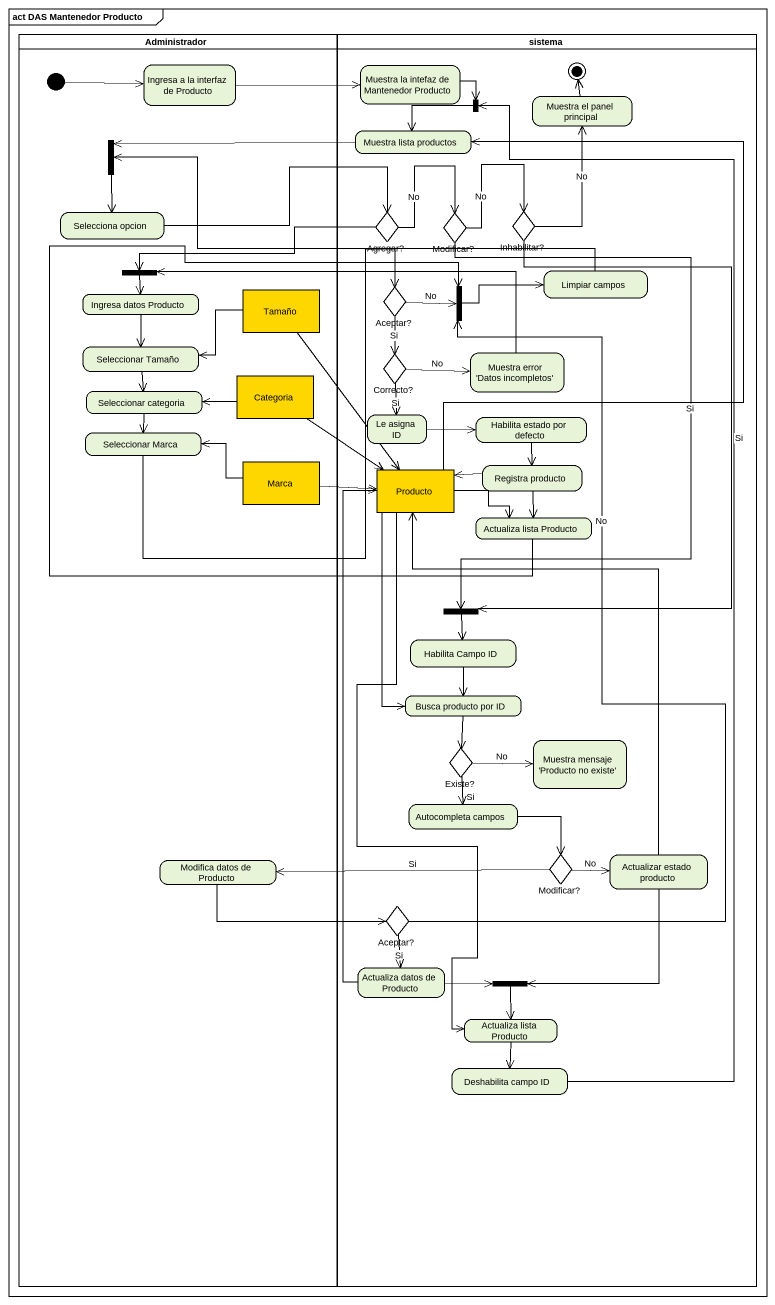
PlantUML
@startuml
mainframe act DAS Mantenedor Producto
hide empty description
state Administrador <<partition>> {
  state "Ingresa a la interfaz de Producto" as Ingresa_a_la_interfaz_de
  state fork2 <<join>>
  state "Selecciona opcion" as Selecciona_opcion
  state fork3 <<join>>
  state "Ingresa datos Producto" as Ingresa_datos_Producto
  state Tamaño <<object>> #FFD700
  state "Seleccionar Tamaño" as Seleccionar_Tamaño
  state "Seleccionar categoria" as Seleccionar_categoria
  state Categoria <<object>> #FFD700
  state "Seleccionar Marca" as Seleccionar_Marca
  state Marca <<object>> #FFD700
  state "Modifica datos de Producto" as Modifica_datos_de_Producto
  [*] -right-> Ingresa_a_la_interfaz_de
}
state sistema <<partition>> {
  state "Muestra la intefaz de Mantenedor Producto" as Muestra_la_intefaz_de
  state "Muestra lista productos" as Muestra_lista_productos
  state fork1 <<join>>
  state "Muestra el panel principal" as Muestra_el_panel_principal
  state "Agregar?" as Agregar <<choice>>
  state "Modificar?" as Modificar <<choice>>
  state "Inhabilitar?" as Inhabilitar <<choice>>
  state "Limpiar campos" as Limpiar_campos
  state "Aceptar?" as Aceptar <<choice>>
  state fork4 <<join>>
  state "Correcto?" as Correcto <<choice>>
  state "Muestra error 'Datos incompletos'" as Muestra_error_Datos
  state "Le asigna ID" as Le_asigna_ID
  state "Habilita estado por defecto" as Habilita_estado_por_defecto
  state Producto <<object>> #FFD700
  state "Registra producto" as Registra_producto
  state "Actualiza lista Producto" as Actualiza_lista_Producto
  state fork5 <<join>>
  state "Habilita Campo ID" as Habilita_Campo_ID
  state "Busca producto por ID" as Busca_producto_por_ID
  state "Existe?" as Existe <<choice>>
  state "Muestra mensaje 'Producto no existe'" as Muestra_mensaje_Producto_no
  state "Autocompleta campos" as Autocompleta_campos
  state "Modificar?" as Modificar_2 <<choice>>
  state "Actualizar estado producto" as Actualizar_estado_producto
  state "Aceptar?" as Aceptar_2 <<choice>>
  state "Actualiza datos de Producto" as Actualiza_datos_de_Producto
  state fork6 <<join>>
  state "Actualiza lista Producto" as Actualiza_lista_Producto_2
  state "Deshabilita campo ID" as Deshabilita_campo_ID
  Muestra_el_panel_principal -up-> [*]
}
Ingresa_a_la_interfaz_de -right-> Muestra_la_intefaz_de
Muestra_la_intefaz_de -right-> fork1
Muestra_lista_productos -left-> fork2
fork1 -left-> Muestra_lista_productos
fork2 --> Selecciona_opcion
Selecciona_opcion -right-> Agregar
Agregar -right-> Modificar : No
Agregar -left-> fork3
Modificar -right-> Inhabilitar : No
Modificar --> fork5 : Si
Inhabilitar -up-> Muestra_el_panel_principal : No
Inhabilitar --> fork5 : Si
fork3 --> Ingresa_datos_Producto
Limpiar_campos -left-> fork2
Ingresa_datos_Producto --> Seleccionar_Tamaño
Tamaño -left-> Seleccionar_Tamaño
Tamaño --> Producto
Aceptar -right-> fork4 : No
Aceptar --> Correcto : Si
fork4 -right-> Limpiar_campos
Seleccionar_Tamaño --> Seleccionar_categoria
Correcto -right-> Muestra_error_Datos : No
Correcto --> Le_asigna_ID : Si
Muestra_error_Datos -left-> fork3
Seleccionar_categoria --> Seleccionar_Marca
Categoria -left-> Seleccionar_categoria
Categoria --> Producto
Seleccionar_Marca -right-> Aceptar
Le_asigna_ID -right-> Habilita_estado_por_defecto
Habilita_estado_por_defecto --> Registra_producto
Marca -left-> Seleccionar_Marca
Marca -right-> Producto
Producto -up-> Muestra_lista_productos
Producto -right-> Actualiza_lista_Producto
Producto --> Busca_producto_por_ID
Producto --> Actualiza_lista_Producto_2
Registra_producto -left-> Producto
Registra_producto --> Actualiza_lista_Producto
Actualiza_lista_Producto -up-> fork4
fork5 --> Habilita_Campo_ID
Habilita_Campo_ID --> Busca_producto_por_ID
Busca_producto_por_ID --> Existe
Existe -right-> Muestra_mensaje_Producto_no : No
Existe --> Autocompleta_campos : Si
Autocompleta_campos -right-> Modificar_2
Modifica_datos_de_Producto -right-> Aceptar_2
Modificar_2 -left-> Modifica_datos_de_Producto : Si
Modificar_2 -right-> Actualizar_estado_producto : No
Actualizar_estado_producto -up-> Producto
Actualizar_estado_producto --> fork6
Aceptar_2 -up-> fork4 : No
Aceptar_2 --> Actualiza_datos_de_Producto : Si
Actualiza_datos_de_Producto -up-> Producto
Actualiza_datos_de_Producto -right-> fork6
fork6 --> Actualiza_lista_Producto_2
Actualiza_lista_Producto_2 --> Deshabilita_campo_ID
Deshabilita_campo_ID -up-> fork1
@enduml
